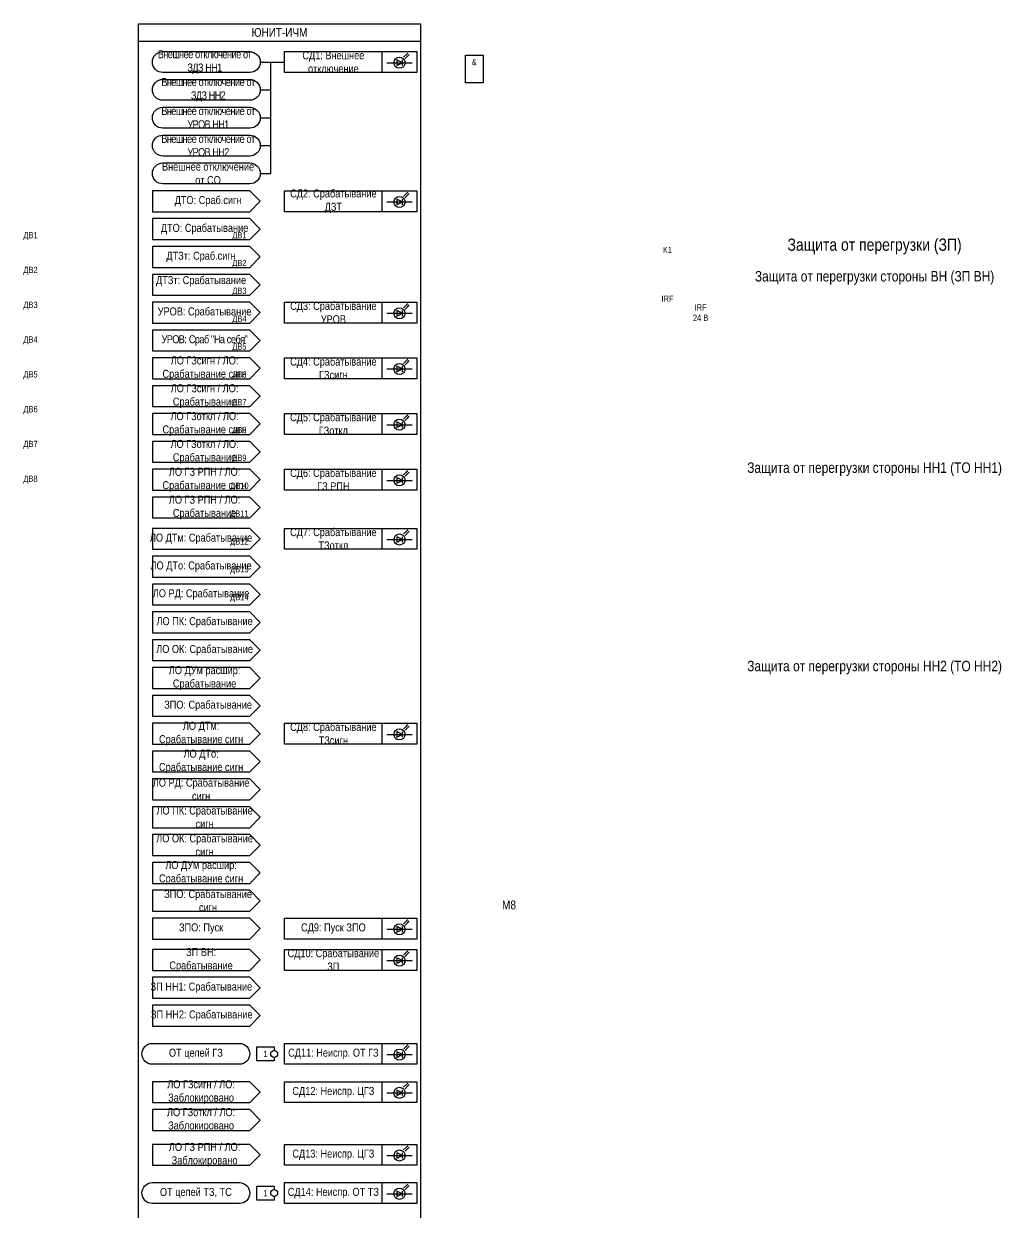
# Model space of a CAD drawing. Header units: millimetres. Extents: x 1657 to 5223, y -558 to 1129.
# Drawn here: x 4942.1 to 5222.9, y 357.5 to 699 of the extents above; entities that cross this region are included whole.
import ezdxf
from ezdxf.enums import TextEntityAlignment as Align

# ---------------------------------------------------------------- set-up
doc = ezdxf.new("R2010")
doc.units = ezdxf.units.MM
doc.layers.add('_ОРЗ_0.3', color=7, linetype='Continuous', lineweight=30)
doc.layers.add('TEXT', color=7, linetype='Continuous', lineweight=25)
doc.layers.add('Основная', color=7, linetype='Continuous')
doc.styles.add('1.8_Gost_RD', font='ARIALN.TTF', dxfattribs={"height": 1.8})
doc.styles.add('2.5_Gost_RD', font='ARIALN.TTF', dxfattribs={"height": 2.5})
doc.styles.add('2.5_ISOCPEUR', font='isocpeur.ttf', dxfattribs={"width": 0.9, "height": 2.5})
doc.styles.add('3.5_Gost_RD', font='ARIALN.TTF', dxfattribs={"height": 3.5})

# ---------------------------------------------------------------- blocks, each defined once
blk = doc.blocks.new('*U140')
at = {"color": 0}
for p, q in [((-9, 0), (-4, 0)), ((4, 0), (9, 0))]:
    blk.add_line(p, q, dxfattribs=at)
at = {"ltscale": 0.35}
for p, q in [((-2, 2), (-2, -2)), ((2, 0), (-2, 2)), ((-2, -2), (2, 0)), ((2, 2), (2, -2))]:
    blk.add_line(p, q, dxfattribs=at)
at = {"ltscale": 0.25}
for points in [[(3, 4), (5, 6), (6, 7)], [(4, 3), (6, 5), (7, 6)]]:
    blk.add_lwpolyline(points, dxfattribs=at)
at = {"ltscale": 0.35}
blk.add_circle((0, 0), 4, dxfattribs=at)
at = {"layer": 'Основная', "color": 0}
blk.add_line((-4, 0), (4, 0), dxfattribs=at)
at = {"layer": 'Основная', "style": '2.5_ISOCPEUR'}
for tag, p in [('ОУ', (0, 13)), ('В2', (-7, -2)), ('В1', (7, -2))]:
    blk.add_attdef(tag, text='', height=2.5, dxfattribs=at).set_placement(p, align=Align.MIDDLE_CENTER)

msp = doc.modelspace()

# ---------------------------------------------------------------- linework, layer by layer
at = {"ltscale": 100}
msp.add_line((5010, 688), (5017, 688), dxfattribs=at)
for points in [[(4975, 694), (5056, 694)], [(5010, 656), (5013, 656), (5013, 688), (5017, 688)], [(5010, 664), (5013, 664), (5013, 688), (5017, 688)], [(5010, 672), (5013, 672), (5013, 688), (5017, 688)], [(5010, 680), (5013, 680), (5013, 688), (5017, 688)], [(5014, 402), (5014, 401), (5009, 401), (5009, 405), (5014, 405), (5014, 404)], [(5014, 362), (5014, 361), (5009, 361), (5009, 365), (5014, 365), (5014, 364)]]:
    msp.add_lwpolyline(points, dxfattribs=at)
for points in [[(4982, 685, -1), (4982, 691), (5007, 691, -1), (5007, 685)], [(4982, 677, -1), (4982, 683), (5007, 683, -1), (5007, 677)], [(4982, 669, -1), (4982, 675), (5007, 675, -1), (5007, 669)], [(4982, 661, -1), (4982, 667), (5007, 667, -1), (5007, 661)], [(4982, 653, -1), (4982, 659), (5007, 659, -1), (5007, 653)], [(4979, 400, -1), (4979, 406), (5004, 406, -1), (5004, 400)], [(4979, 360, -1), (4979, 366), (5004, 366, -1), (5004, 360)]]:
    msp.add_lwpolyline(points, format="xyb", close=True, dxfattribs=at)
for points in [[(5017, 691), (5055, 691), (5055, 685), (5017, 685)], [(5045, 691), (5055, 691), (5055, 685), (5045, 685)], [(5069, 690), (5074, 690), (5074, 682), (5069, 682)], [(5017, 651), (5055, 651), (5055, 645), (5017, 645)], [(5045, 651), (5055, 651), (5055, 645), (5045, 645)], [(5017, 619), (5055, 619), (5055, 613), (5017, 613)], [(5045, 619), (5055, 619), (5055, 613), (5045, 613)], [(5017, 603), (5055, 603), (5055, 597), (5017, 597)], [(5045, 603), (5055, 603), (5055, 597), (5045, 597)], [(5017, 587), (5055, 587), (5055, 581), (5017, 581)], [(5045, 587), (5055, 587), (5055, 581), (5045, 581)], [(5017, 571), (5055, 571), (5055, 565), (5017, 565)], [(5045, 571), (5055, 571), (5055, 565), (5045, 565)], [(5017, 554), (5055, 554), (5055, 548), (5017, 548)], [(5045, 554), (5055, 554), (5055, 548), (5045, 548)], [(5017, 498), (5055, 498), (5055, 492), (5017, 492)], [(5045, 498), (5055, 498), (5055, 492), (5045, 492)], [(5017, 442), (5055, 442), (5055, 436), (5017, 436)], [(5045, 442), (5055, 442), (5055, 436), (5045, 436)], [(5017, 433), (5055, 433), (5055, 427), (5017, 427)], [(5045, 433), (5055, 433), (5055, 427), (5045, 427)], [(5017, 406), (5055, 406), (5055, 400), (5017, 400)], [(5045, 406), (5055, 406), (5055, 400), (5045, 400)], [(5017, 395), (5055, 395), (5055, 389), (5017, 389)], [(5045, 395), (5055, 395), (5055, 389), (5045, 389)], [(5017, 377), (5055, 377), (5055, 371), (5017, 371)], [(5045, 377), (5055, 377), (5055, 371), (5045, 371)], [(5017, 366), (5055, 366), (5055, 360), (5017, 360)], [(5045, 366), (5055, 366), (5055, 360), (5045, 360)]]:
    msp.add_lwpolyline(points, close=True, dxfattribs=at)
for centre in [(5014, 403), (5014, 363)]:
    msp.add_circle(centre, 1, dxfattribs=at)
at = {"layer": '_ОРЗ_0.3', "ltscale": 100}
msp.add_lwpolyline([(4975, 699), (5056, 699), (5056, 237), (4975, 237)], close=True, dxfattribs=at)
at = {"layer": 'Основная', "ltscale": 100}
for points in [[(4979, 651), (4979, 645), (5007, 645), (5010, 648), (5007, 651)], [(4979, 643), (4979, 637), (5007, 637), (5010, 640), (5007, 643)], [(4979, 635), (4979, 629), (5007, 629), (5010, 632), (5007, 635)], [(4979, 627), (4979, 621), (5007, 621), (5010, 624), (5007, 627)], [(4979, 619), (4979, 613), (5007, 613), (5010, 616), (5007, 619)], [(4979, 611), (4979, 605), (5007, 605), (5010, 608), (5007, 611)], [(4979, 603), (4979, 597), (5007, 597), (5010, 600), (5007, 603)], [(4979, 595), (4979, 589), (5007, 589), (5010, 592), (5007, 595)], [(4979, 587), (4979, 581), (5007, 581), (5010, 584), (5007, 587)], [(4979, 579), (4979, 573), (5007, 573), (5010, 576), (5007, 579)], [(4979, 571), (4979, 565), (5007, 565), (5010, 568), (5007, 571)], [(4979, 563), (4979, 557), (5007, 557), (5010, 560), (5007, 563)], [(4979, 554), (4979, 548), (5007, 548), (5010, 551), (5007, 554)], [(4979, 546), (4979, 540), (5007, 540), (5010, 543), (5007, 546)], [(4979, 538), (4979, 532), (5007, 532), (5010, 535), (5007, 538)], [(4979, 530), (4979, 524), (5007, 524), (5010, 527), (5007, 530)], [(4979, 522), (4979, 516), (5007, 516), (5010, 519), (5007, 522)], [(4979, 514), (4979, 508), (5007, 508), (5010, 511), (5007, 514)], [(4979, 506), (4979, 500), (5007, 500), (5010, 503), (5007, 506)], [(4979, 498), (4979, 492), (5007, 492), (5010, 495), (5007, 498)], [(4979, 490), (4979, 484), (5007, 484), (5010, 487), (5007, 490)], [(4979, 482), (4979, 476), (5007, 476), (5010, 479), (5007, 482)], [(4979, 474), (4979, 468), (5007, 468), (5010, 471), (5007, 474)], [(4979, 466), (4979, 460), (5007, 460), (5010, 463), (5007, 466)], [(4979, 458), (4979, 452), (5007, 452), (5010, 455), (5007, 458)], [(4979, 450), (4979, 444), (5007, 444), (5010, 447), (5007, 450)], [(4979, 442), (4979, 436), (5007, 436), (5010, 439), (5007, 442)], [(4979, 433), (4979, 427), (5007, 427), (5010, 430), (5007, 433)], [(4979, 425), (4979, 419), (5007, 419), (5010, 422), (5007, 425)], [(4979, 417), (4979, 411), (5007, 411), (5010, 414), (5007, 417)], [(4979, 395), (4979, 389), (5007, 389), (5010, 392), (5007, 395)], [(4979, 387), (4979, 381), (5007, 381), (5010, 384), (5007, 387)], [(4979, 377), (4979, 371), (5007, 371), (5010, 374), (5007, 377)]]:
    msp.add_lwpolyline(points, close=True, dxfattribs=at)

# ---------------------------------------------------------------- block references
at = {"ltscale": 0.35, "xscale": 0.4, "yscale": 0.4, "zscale": 0.4}
for p in [(5050, 687.8), (5050, 647.8), (5050, 615.8), (5050, 599.8), (5050, 583.8), (5050, 567.8), (5050, 550.8), (5050, 494.8), (5050, 438.8), (5050, 429.8), (5050, 402.8), (5050, 391.8), (5050, 373.8), (5050, 362.8)]:
    msp.add_blockref('*U140', p, dxfattribs=at)

# ---------------------------------------------------------------- texts
at = {"ltscale": 100, "attachment_point": 5}
for s, insert, char_height, width, style in [('ЮНИТ-ИЧМ', (5015.5, 696.5), 2.5, 81, '2.5_Gost_RD'), ('{\\T0.9;Внешнее отключение от ЗДЗ НН1}', (4994, 688), 2.3, 31, '2.5_Gost_RD'), ('&', (5071.5, 688), 1.8, 5, '2.5_Gost_RD'), ('{\\T0.9;Внешнее отключение от ЗДЗ НН2}', (4995, 680), 2.3, 31, '2.5_Gost_RD'), ('{\\T0.9;Внешнее отключение от УРОВ НН1}', (4995, 672), 2.3, 31, '2.5_Gost_RD'), ('{\\T0.9;Внешнее отключение от УРОВ НН2}', (4995, 664), 2.3, 31, '2.5_Gost_RD'), ('Внешнее отключение от СО', (4995, 656), 2.3, 29.0175, '2.5_Gost_RD'), ('ДВ1', (4944, 638), 1.8, 8, '1.8_Gost_RD'), ('ДВ1', (5004, 638), 1.8, 8, '1.8_Gost_RD'), ('K1', (5127, 634), 1.8, 6, '1.8_Gost_RD'), ('ДВ2', (4944, 628), 1.8, 8, '1.8_Gost_RD'), ('ДВ2', (5004, 630), 1.8, 8, '1.8_Gost_RD'), ('ДВ3', (5004, 622), 1.8, 8, '1.8_Gost_RD'), ('ДВ3', (4944, 618), 1.8, 8, '1.8_Gost_RD'), ('IRF', (5127, 620), 1.8, 6, '1.8_Gost_RD'), ('IRF \\P24 В', (5136.5, 616), 1.8, 7, '1.8_Gost_RD'), ('ДВ4', (5004, 614), 1.8, 8, '1.8_Gost_RD'), ('ДВ4', (4944, 608), 1.8, 8, '1.8_Gost_RD'), ('ДВ5', (5004, 606), 1.8, 8, '1.8_Gost_RD'), ('ДВ5', (4944, 598), 1.8, 8, '1.8_Gost_RD'), ('ДВ6', (5004, 598), 1.8, 8, '1.8_Gost_RD'), ('ДВ7', (5004, 590), 1.8, 8, '1.8_Gost_RD'), ('ДВ6', (4944, 588), 1.8, 8, '1.8_Gost_RD'), ('ДВ8', (5004, 582), 1.8, 8, '1.8_Gost_RD'), ('ДВ7', (4944, 578), 1.8, 8, '1.8_Gost_RD'), ('ДВ9', (5004, 574), 1.8, 8, '1.8_Gost_RD'), ('ДВ8', (4944, 568), 1.8, 8, '1.8_Gost_RD'), ('ДВ10', (5004, 566), 1.8, 8, '1.8_Gost_RD'), ('ДВ11', (5004, 558), 1.8, 8, '1.8_Gost_RD'), ('ДВ12', (5004, 550), 1.8, 8, '1.8_Gost_RD'), ('ДВ13', (5004, 542), 1.8, 8, '1.8_Gost_RD'), ('ДВ14', (5004, 534), 1.8, 8, '1.8_Gost_RD'), ('ЛО ПК: Срабатывание', (4994, 527), 2.3, 28, '2.5_Gost_RD'), ('ЛО ОК: Срабатывание', (4994, 519), 2.3, 28, '2.5_Gost_RD'), ('ЛО ДУм расшир: Срабатывание', (4994, 511), 2.3, 28, '2.5_Gost_RD'), ('ЗПО: Срабатывание', (4995, 503), 2.3, 28, '2.5_Gost_RD'), ('ЛО ПК: Срабатывание сигн', (4994, 471), 2.3, 28, '2.5_Gost_RD'), ('ЛО ОК: Срабатывание сигн', (4994, 463), 2.3, 28, '2.5_Gost_RD'), ('ЛО ДУм расшир: Срабатывание сигн', (4993, 455), 2.3, 28, '2.5_Gost_RD'), ('ЗПО: Пуск', (4993, 439), 2.3, 28, '2.5_Gost_RD'), ('ОТ цепей ГЗ', (4991.5, 403), 2.3, 31, '2.5_Gost_RD'), ('1', (5011.5, 403), 1.8, 5, '2.5_Gost_RD'), ('ЛО ГЗ РПН / ЛО: Заблокировано', (4994, 374), 2.3, 28, '2.5_Gost_RD'), ('ОТ цепей ТЗ, ТС', (4991.5, 363), 2.3, 31, '2.5_Gost_RD'), ('1', (5011.5, 363), 1.8, 5, '2.5_Gost_RD')]:
    msp.add_mtext(s, dxfattribs=dict(at, insert=insert, char_height=char_height, width=width, style=style))
at = {"color": 30, "ltscale": 100, "true_color": 0xef8637, "attachment_point": 5, "style": '3.5_Gost_RD'}
for s, insert, char_height, width in [('Защита от перегрузки (ЗП)', (5186.5, 635), 3.5, 85), ('Защита от перегрузки стороны ВН (ЗП ВН)', (5186.5, 626), 3, 81), ('Защита от перегрузки стороны НН1 (ТО НН1)', (5186.5, 571), 3, 81), ('Защита от перегрузки стороны НН2 (ТО НН2)', (5186.5, 514), 3, 81)]:
    msp.add_mtext(s, dxfattribs=dict(at, insert=insert, char_height=char_height, width=width))
at = {"color": 0, "ltscale": 100, "char_height": 2.3, "width": 28, "attachment_point": 5, "style": '2.5_Gost_RD'}
for s, insert in [('{\\C256;УРОВ: Срабатывание}', (4994, 616)), ('{\\T0.9;\\C256;УРОВ: Сраб "На себя"}', (4994, 608)), ('{\\C256;ЗПО: Срабатывание сигн}', (4995, 447))]:
    msp.add_mtext(s, dxfattribs=dict(at, insert=insert))
at = {"ltscale": 100, "insert": (5079.49, 447.05), "char_height": 2.5, "attachment_point": 1, "style": '3.5_Gost_RD'}
msp.add_mtext_dynamic_manual_height_columns('M8', width=3, gutter_width=17.5, heights=[0], dxfattribs=at)
at = {"layer": 'TEXT', "color": 0, "ltscale": 100, "char_height": 2.3, "attachment_point": 5, "style": '2.5_Gost_RD'}
for s, insert, width in [('{\\C256;СД1: Внешнее отключение}', (5031, 688), 28), ('{\\C256;СД2: Срабатывание ДЗТ}', (5031, 648), 28), ('{\\C256;СД3: Срабатывание УРОВ}', (5031, 616), 28), ('{\\C256;СД4: Срабатывание ГЗсигн}', (5031, 600), 28), ('{\\C256;СД5: Срабатывание ГЗоткл}', (5031, 584), 28), ('{\\C256;СД6: Срабатывание ГЗ РПН}', (5031, 568), 28), ('{\\C256;СД7: Срабатывание ТЗоткл}', (5031, 551), 28), ('{\\C256;СД8: Срабатывание ТЗсигн}', (5031, 495), 28), ('{\\C256;СД9: Пуск ЗПО}', (5031, 439), 28), ('{\\C256;ЗП ВН: Срабатывание}', (4993, 430), 25.9238), ('{\\C256;СД10: Срабатывание ЗП}', (5031, 430), 28), ('{\\C256;ЗП НН1: Срабатывание}', (4993.08, 422), 27.8405), ('{\\C256;ЗП НН2: Срабатывание}', (4993.19, 414), 27.6204), ('{\\C256;СД11: Неиспр. ОТ ГЗ}', (5031, 403), 28), ('{\\C256;СД12: Неиспр. ЦГЗ}', (5031, 392), 28), ('{\\C256;СД13: Неиспр. ЦГЗ}', (5031, 374), 28), ('{\\C256;СД14: Неиспр. ОТ ТЗ}', (5031, 363), 28)]:
    msp.add_mtext(s, dxfattribs=dict(at, insert=insert, width=width))
at = {"layer": 'TEXT', "ltscale": 100, "char_height": 2.3, "attachment_point": 5, "style": '2.5_Gost_RD'}
for s, insert, width in [('ЛО ГЗсигн / ЛО: Срабатывание сигн', (4994, 600), 26.9928), ('ЛО ГЗсигн / ЛО: Срабатывание', (4994, 592), 24.5754), ('ЛО ГЗоткл / ЛО: Срабатывание сигн', (4994, 584), 26.9928), ('ЛО ГЗоткл / ЛО: Срабатывание', (4994, 576), 24.5754), ('ЛО ГЗ РПН / ЛО: Срабатывание сигн', (4994, 568), 26.9928), ('ЛО ГЗ РПН / ЛО: Срабатывание', (4994, 560), 24.5754), ('ЛО ДТм: Срабатывание', (4993, 551), 28), ('ЛО ДТо: Срабатывание', (4993, 543), 28), ('ЛО РД: Срабатывание', (4993, 535), 28), ('ЛО ДТм: Срабатывание сигн', (4993, 495), 28), ('ЛО ДТо: Срабатывание сигн', (4993, 487), 28), ('ЛО РД: Срабатывание сигн', (4993, 479), 28), ('ЛО ГЗсигн / ЛО: Заблокировано', (4993, 392), 35.0506), ('ЛО ГЗоткл / ЛО:\\PЗаблокировано', (4993, 384), 28)]:
    msp.add_mtext(s, dxfattribs=dict(at, insert=insert, width=width))
at = {"layer": 'Основная', "color": 0, "ltscale": 100, "char_height": 2.3, "width": 28, "attachment_point": 5, "style": '2.5_Gost_RD'}
for s, insert in [('{\\C256;ДТО: Сраб.сигн}', (4995, 648)), ('{\\C256;ДТО: Срабатывание}', (4994, 640)), ('{\\C256;ДТЗт: Срабатывание}', (4993, 625))]:
    msp.add_mtext(s, dxfattribs=dict(at, insert=insert))
at = {"layer": 'Основная', "ltscale": 100, "insert": (4993, 632), "char_height": 2.3, "width": 28, "attachment_point": 5, "style": '2.5_Gost_RD'}
msp.add_mtext('ДТЗт: Сраб.сигн', dxfattribs=at)

doc.saveas('drawing.dxf')
